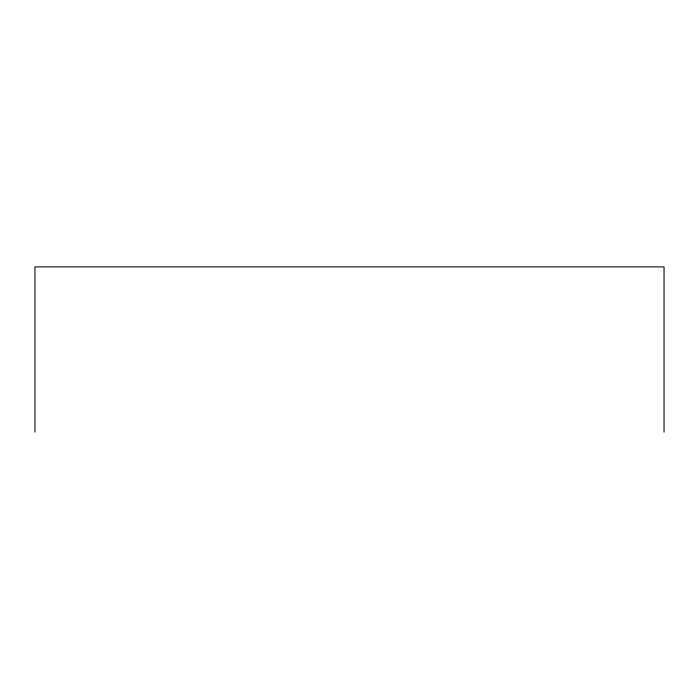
<?xml version="1.0" encoding="UTF-8"?>
<svg xmlns="http://www.w3.org/2000/svg" width="699" height="699" viewBox="0 0 699 699"><rect width="100%" height="100%" fill="white"/><g stroke="black" fill="none" stroke-linecap="round" stroke-linejoin="round"><path stroke-width="1.05" d="M664.05 432.113L664.05 266.887L34.95 266.887L34.95 432.113"/></g></svg>
